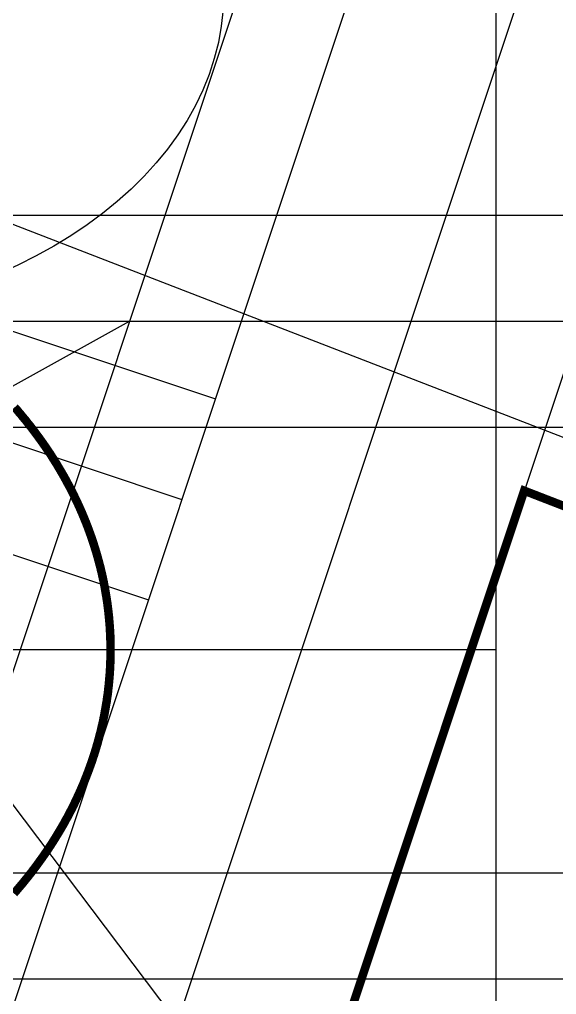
# Model space of a CAD drawing. Extents: x -732 to 2500, y -1000 to 1032.
# Drawn here: x 2003.8 to 2067.1, y -929.4 to -814.4 of the extents above; entities that cross this region are included whole.
import ezdxf

# ---------------------------------------------------------------- set-up
doc = ezdxf.new("R2010")
doc.units = 0
doc.header["$MEASUREMENT"] = 0
doc.layers.add('Text 5', color=242, linetype='Continuous')
doc.layers.add('Text 5 Guide', color=254, linetype='Continuous')

msp = doc.modelspace()

# ---------------------------------------------------------------- linework, layer by layer
at = {"layer": 'Text 5', "const_width": 1}
msp.add_lwpolyline([(2003.28, -860.15), (2003.44, -860.33), (2003.6, -860.51), (2003.75, -860.7), (2003.91, -860.88), (2004.06, -861.06), (2004.21, -861.25), (2004.36, -861.43), (2004.52, -861.61), (2004.67, -861.8), (2004.81, -861.99), (2004.96, -862.17), (2005.11, -862.36), (2005.26, -862.55), (2005.4, -862.74), (2005.55, -862.93), (2005.69, -863.12), (2005.83, -863.31), (2005.97, -863.5), (2006.11, -863.69), (2006.25, -863.88), (2006.39, -864.08), (2006.53, -864.27), (2006.67, -864.47), (2006.8, -864.66), (2006.94, -864.86), (2007.07, -865.05), (2007.2, -865.25), (2007.34, -865.45), (2007.47, -865.64), (2007.6, -865.84), (2007.72, -866.04), (2007.85, -866.24), (2007.98, -866.44), (2008.1, -866.64), (2008.23, -866.84), (2008.35, -867.05), (2008.47, -867.25), (2008.59, -867.45), (2008.71, -867.66), (2008.83, -867.86), (2008.95, -868.07), (2009.07, -868.27), (2009.18, -868.48), (2009.3, -868.68), (2009.41, -868.89), (2009.52, -869.1), (2009.63, -869.31), (2009.75, -869.52), (2009.85, -869.72), (2009.96, -869.93), (2010.07, -870.15), (2010.17, -870.36), (2010.28, -870.57), (2010.38, -870.78), (2010.48, -870.99), (2010.59, -871.2), (2010.69, -871.42), (2010.78, -871.63), (2010.88, -871.85), (2010.98, -872.06), (2011.07, -872.28), (2011.17, -872.49), (2011.26, -872.71), (2011.35, -872.93), (2011.44, -873.14), (2011.53, -873.36), (2011.62, -873.58), (2011.71, -873.8), (2011.79, -874.02), (2011.88, -874.24), (2011.96, -874.46), (2012.04, -874.68), (2012.12, -874.9), (2012.2, -875.12), (2012.28, -875.34), (2012.36, -875.56), (2012.43, -875.79), (2012.51, -876.01), (2012.58, -876.23), (2012.65, -876.46), (2012.72, -876.68), (2012.79, -876.9), (2012.86, -877.13), (2012.93, -877.35), (2012.99, -877.58), (2013.06, -877.8), (2013.12, -878.03), (2013.18, -878.26), (2013.24, -878.48), (2013.3, -878.71), (2013.36, -878.94), (2013.42, -879.17), (2013.47, -879.4), (2013.53, -879.62), (2013.58, -879.85), (2013.63, -880.08), (2013.68, -880.31), (2013.73, -880.54), (2013.78, -880.77), (2013.82, -881), (2013.87, -881.23), (2013.91, -881.46), (2013.95, -881.69), (2013.99, -881.92), (2014.03, -882.15), (2014.07, -882.39), (2014.11, -882.62), (2014.14, -882.85), (2014.18, -883.08), (2014.21, -883.31), (2014.24, -883.55), (2014.27, -883.78), (2014.3, -884.01), (2014.33, -884.25), (2014.35, -884.48), (2014.38, -884.71), (2014.4, -884.95), (2014.42, -885.18), (2014.44, -885.41), (2014.46, -885.65), (2014.48, -885.88), (2014.5, -886.11), (2014.51, -886.35), (2014.52, -886.58), (2014.54, -886.82), (2014.55, -887.05), (2014.56, -887.28), (2014.56, -887.52), (2014.57, -887.75), (2014.58, -887.99), (2014.58, -888.22), (2014.58, -888.46), (2014.58, -888.69), (2014.58, -888.93), (2014.58, -889.16), (2014.58, -889.4), (2014.57, -889.63), (2014.57, -889.86), (2014.56, -890.1), (2014.55, -890.33), (2014.54, -890.57), (2014.53, -890.8), (2014.52, -891.04), (2014.5, -891.27), (2014.49, -891.5), (2014.47, -891.74), (2014.45, -891.97), (2014.43, -892.21), (2014.41, -892.44), (2014.39, -892.67), (2014.37, -892.91), (2014.34, -893.14), (2014.31, -893.37), (2014.29, -893.6), (2014.26, -893.84), (2014.23, -894.07), (2014.19, -894.3), (2014.16, -894.53), (2014.13, -894.77), (2014.09, -895), (2014.05, -895.23), (2014.01, -895.46), (2013.97, -895.69), (2013.93, -895.92), (2013.89, -896.15), (2013.85, -896.39), (2013.8, -896.62), (2013.75, -896.85), (2013.71, -897.08), (2013.66, -897.3), (2013.61, -897.53), (2013.55, -897.76), (2013.5, -897.99), (2013.45, -898.22), (2013.39, -898.45), (2013.33, -898.68), (2013.27, -898.9), (2013.21, -899.13), (2013.15, -899.36), (2013.09, -899.58), (2013.03, -899.81), (2012.96, -900.03), (2012.9, -900.26), (2012.83, -900.48), (2012.76, -900.71), (2012.69, -900.93), (2012.62, -901.16), (2012.54, -901.38), (2012.47, -901.6), (2012.4, -901.83), (2012.32, -902.05), (2012.24, -902.27), (2012.16, -902.49), (2012.08, -902.71), (2012, -902.93), (2011.92, -903.15), (2011.83, -903.37), (2011.75, -903.59), (2011.66, -903.81), (2011.58, -904.03), (2011.49, -904.25), (2011.4, -904.47), (2011.31, -904.68), (2011.21, -904.9), (2011.12, -905.12), (2011.03, -905.33), (2010.93, -905.55), (2010.83, -905.76), (2010.73, -905.98), (2010.64, -906.19), (2010.54, -906.4), (2010.43, -906.62), (2010.33, -906.83), (2010.23, -907.04), (2010.12, -907.25), (2010.02, -907.46), (2009.91, -907.67), (2009.8, -907.88), (2009.69, -908.09), (2009.58, -908.3), (2009.47, -908.51), (2009.35, -908.71), (2009.24, -908.92), (2009.13, -909.13), (2009.01, -909.33), (2008.89, -909.54), (2008.77, -909.74), (2008.65, -909.95), (2008.53, -910.15), (2008.41, -910.35), (2008.29, -910.55), (2008.16, -910.76), (2008.04, -910.96), (2007.91, -911.16), (2007.79, -911.36), (2007.66, -911.56), (2007.53, -911.76), (2007.4, -911.95), (2007.27, -912.15), (2007.14, -912.35), (2007, -912.55), (2006.87, -912.74), (2006.73, -912.94), (2006.6, -913.13), (2006.46, -913.33), (2006.32, -913.52), (2006.18, -913.71), (2006.04, -913.91), (2005.9, -914.1), (2005.76, -914.29), (2005.62, -914.48), (2005.47, -914.67), (2005.33, -914.86), (2005.18, -915.05), (2005.04, -915.23), (2004.89, -915.42), (2004.74, -915.61), (2004.59, -915.79), (2004.44, -915.98), (2004.29, -916.16), (2004.14, -916.35), (2003.98, -916.53), (2003.83, -916.71), (2003.67, -916.9), (2003.52, -917.08), (2003.36, -917.26), (2003.2, -917.44)], dxfattribs=at)
msp.add_lwpolyline([(2063.34, -869.98), (2086.68, -879.02), (2066.35, -940), (2040, -940)], close=True, dxfattribs=at)
at = {"layer": 'Text 5 Guide'}
for p, q in [((1846.7, -700), (2073.3, -1000)), ((2066.82, -700), (1966.82, -1000)), ((2080, -700), (1980, -1000)), ((2100, -700), (2000, -1000)), ((2060, -700), (2060, -1000)), ((2420, -1000), (1800, -760)), ((2100, -760), (2040, -940)), ((1900.95, -817.14), (2026.95, -859.14)), ((1897, -829), (2023, -871)), ((1800, -837.5), (2500, -837.5)), ((1893.05, -840.86), (2019.05, -882.86)), ((1800, -850), (2500, -850)), ((1877.34, -927.5), (2016.82, -850)), ((1800, -862.5), (2500, -862.5)), ((2060, -888.75), (1800, -888.75)), ((1800, -915), (2500, -915)), ((1800, -927.5), (2500, -927.5))]:
    msp.add_line(p, q, dxfattribs=at)
msp.add_lwpolyline([(2003.83, -916.71), (2003.98, -916.53), (2004.14, -916.35), (2004.29, -916.16), (2004.44, -915.98), (2004.59, -915.79), (2004.74, -915.61), (2004.89, -915.42), (2005.04, -915.23), (2005.18, -915.05), (2005.33, -914.86), (2005.47, -914.67), (2005.62, -914.48), (2005.76, -914.29), (2005.9, -914.1), (2006.04, -913.91), (2006.18, -913.71), (2006.32, -913.52), (2006.46, -913.33), (2006.6, -913.13), (2006.73, -912.94), (2006.87, -912.74), (2007, -912.55), (2007.14, -912.35), (2007.27, -912.15), (2007.4, -911.95), (2007.53, -911.76), (2007.66, -911.56), (2007.79, -911.36), (2007.91, -911.16), (2008.04, -910.96), (2008.16, -910.76), (2008.29, -910.55), (2008.41, -910.35), (2008.53, -910.15), (2008.65, -909.95), (2008.77, -909.74), (2008.89, -909.54), (2009.01, -909.33), (2009.13, -909.13), (2009.24, -908.92), (2009.35, -908.71), (2009.47, -908.51), (2009.58, -908.3), (2009.69, -908.09), (2009.8, -907.88), (2009.91, -907.67), (2010.02, -907.46), (2010.12, -907.25), (2010.23, -907.04), (2010.33, -906.83), (2010.43, -906.62), (2010.54, -906.4), (2010.64, -906.19), (2010.73, -905.98), (2010.83, -905.76), (2010.93, -905.55), (2011.03, -905.33), (2011.12, -905.12), (2011.21, -904.9), (2011.31, -904.68), (2011.4, -904.47), (2011.49, -904.25), (2011.58, -904.03), (2011.66, -903.81), (2011.75, -903.59), (2011.83, -903.37), (2011.92, -903.15), (2012, -902.93), (2012.08, -902.71), (2012.16, -902.49), (2012.24, -902.27), (2012.32, -902.05), (2012.4, -901.83), (2012.47, -901.6), (2012.54, -901.38), (2012.62, -901.16), (2012.69, -900.93), (2012.76, -900.71), (2012.83, -900.48), (2012.9, -900.26), (2012.96, -900.03), (2013.03, -899.81), (2013.09, -899.58), (2013.15, -899.36), (2013.21, -899.13), (2013.27, -898.9), (2013.33, -898.68), (2013.39, -898.45), (2013.45, -898.22), (2013.5, -897.99), (2013.55, -897.76), (2013.61, -897.53), (2013.66, -897.3), (2013.71, -897.08), (2013.75, -896.85), (2013.8, -896.62), (2013.85, -896.39), (2013.89, -896.15), (2013.93, -895.92), (2013.97, -895.69), (2014.01, -895.46), (2014.05, -895.23), (2014.09, -895), (2014.13, -894.77), (2014.16, -894.53), (2014.19, -894.3), (2014.23, -894.07), (2014.26, -893.84), (2014.29, -893.6), (2014.31, -893.37), (2014.34, -893.14), (2014.37, -892.91), (2014.39, -892.67), (2014.41, -892.44), (2014.43, -892.21), (2014.45, -891.97), (2014.47, -891.74), (2014.49, -891.5), (2014.5, -891.27), (2014.52, -891.04), (2014.53, -890.8), (2014.54, -890.57), (2014.55, -890.33), (2014.56, -890.1), (2014.57, -889.86), (2014.57, -889.63), (2014.58, -889.4), (2014.58, -889.16), (2014.58, -888.93), (2014.58, -888.69), (2014.58, -888.46), (2014.58, -888.22), (2014.58, -887.99), (2014.57, -887.75), (2014.56, -887.52), (2014.56, -887.28), (2014.55, -887.05), (2014.54, -886.82), (2014.52, -886.58), (2014.51, -886.35), (2014.5, -886.11), (2014.48, -885.88), (2014.46, -885.65), (2014.44, -885.41), (2014.42, -885.18), (2014.4, -884.95), (2014.38, -884.71), (2014.35, -884.48), (2014.33, -884.25), (2014.3, -884.01), (2014.27, -883.78), (2014.24, -883.55), (2014.21, -883.31), (2014.18, -883.08), (2014.14, -882.85), (2014.11, -882.62), (2014.07, -882.39), (2014.03, -882.15), (2013.99, -881.92), (2013.95, -881.69), (2013.91, -881.46), (2013.87, -881.23), (2013.82, -881), (2013.78, -880.77), (2013.73, -880.54), (2013.68, -880.31), (2013.63, -880.08), (2013.58, -879.85), (2013.53, -879.62), (2013.47, -879.4), (2013.42, -879.17), (2013.36, -878.94), (2013.3, -878.71), (2013.24, -878.48), (2013.18, -878.26), (2013.12, -878.03), (2013.06, -877.8), (2012.99, -877.58), (2012.93, -877.35), (2012.86, -877.13), (2012.79, -876.9), (2012.72, -876.68), (2012.65, -876.46), (2012.58, -876.23), (2012.51, -876.01), (2012.43, -875.79), (2012.36, -875.56), (2012.28, -875.34), (2012.2, -875.12), (2012.12, -874.9), (2012.04, -874.68), (2011.96, -874.46), (2011.88, -874.24), (2011.79, -874.02), (2011.71, -873.8), (2011.62, -873.58), (2011.53, -873.36), (2011.44, -873.14), (2011.35, -872.93), (2011.26, -872.71), (2011.17, -872.49), (2011.07, -872.28), (2010.98, -872.06), (2010.88, -871.85), (2010.78, -871.63), (2010.69, -871.42), (2010.59, -871.2), (2010.48, -870.99), (2010.38, -870.78), (2010.28, -870.57), (2010.17, -870.36), (2010.07, -870.15), (2009.96, -869.93), (2009.85, -869.72), (2009.75, -869.52), (2009.63, -869.31), (2009.52, -869.1), (2009.41, -868.89), (2009.3, -868.68), (2009.18, -868.48), (2009.07, -868.27), (2008.95, -868.07), (2008.83, -867.86), (2008.71, -867.66), (2008.59, -867.45), (2008.47, -867.25), (2008.35, -867.05), (2008.23, -866.84), (2008.1, -866.64), (2007.98, -866.44), (2007.85, -866.24), (2007.72, -866.04), (2007.6, -865.84), (2007.47, -865.64), (2007.34, -865.45), (2007.2, -865.25), (2007.07, -865.05), (2006.94, -864.86), (2006.8, -864.66), (2006.67, -864.47), (2006.53, -864.27), (2006.39, -864.08), (2006.25, -863.88), (2006.11, -863.69), (2005.97, -863.5), (2005.83, -863.31), (2005.69, -863.12), (2005.55, -862.93), (2005.4, -862.74), (2005.26, -862.55), (2005.11, -862.36), (2004.96, -862.17), (2004.81, -861.99), (2004.67, -861.8), (2004.52, -861.61), (2004.36, -861.43), (2004.21, -861.25), (2004.06, -861.06), (2003.91, -860.88), (2003.75, -860.7)], dxfattribs=at)
msp.add_ellipse((1972.92, -811.25), major_axis=(-55, 0), ratio=0.704545, dxfattribs=at)

doc.saveas('drawing.dxf')
